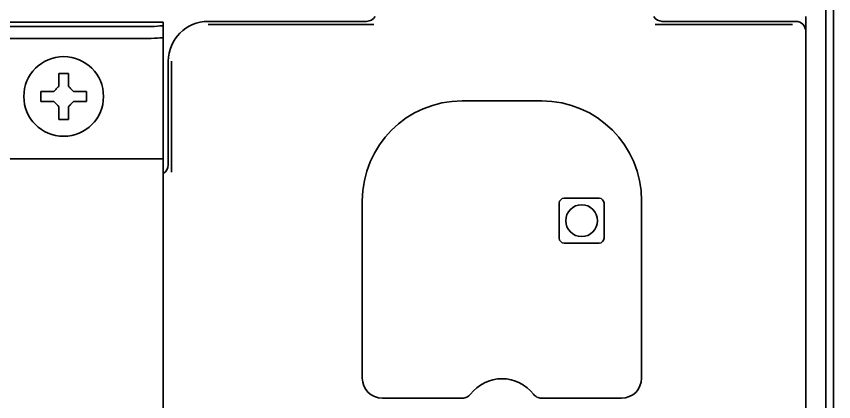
# Model space of a CAD drawing. Extents: x 53 to 4125, y 6244 to 9910.
# Drawn here: x 2883 to 2965.1, y 9151.2 to 9189.9 of the extents above; entities that cross this region are included whole.
import ezdxf

# ---------------------------------------------------------------- set-up
doc = ezdxf.new("R2010")
doc.units = 0
doc.header["$LTSCALE"] = 5
doc.layers.add('1', color=7, linetype='CONTINUOUS', true_color=0xffffff)

msp = doc.modelspace()

# ---------------------------------------------------------------- linework, layer by layer
at = {"layer": '1', "color": 7, "linetype": 'Continuous', "lineweight": 35}
for p, q in [((2964.275, 9738.343), (2964.275, 9098.493)), ((2965.075, 9081.493), (2965.075, 9393.393)), ((2962.275, 9098.193), (2962.275, 9189.895)), ((2897.775, 9189.318), (2280.775, 9189.318)), ((2895.775, 9188.863), (2282.775, 9188.863)), ((2897.775, 9189.313), (2897.775, 9189.318)), ((2897.775, 9189.313), (2897.775, 9189.003)), ((2897.775, 9189.003), (2897.775, 9187.806)), ((2902.275, 9189.393), (2918.176, 9189.393)), ((2902.275, 9189.078), (2918.903, 9189.078)), ((2947.147, 9189.078), (2960.96, 9189.078)), ((2947.875, 9189.393), (2961.276, 9189.393)), ((2962.275, 9188.394), (2962.275, 9102.393)), ((2895.775, 9187.666), (2282.775, 9187.666)), ((2897.775, 9187.118), (2897.775, 9187.806)), ((2897.775, 9176.593), (2897.775, 9187.118)), ((2898.275, 9174.993), (2898.275, 9185.393)), ((2898.591, 9174.265), (2898.591, 9185.393)), ((2885.475, 9181.856), (2885.475, 9182.356)), ((2890.075, 9182.356), (2890.075, 9181.856)), ((2885.475, 9181.356), (2885.475, 9181.856)), ((2890.075, 9181.856), (2890.075, 9181.356)), ((2935.775, 9181.411), (2927.775, 9181.411)), ((2897.775, 9176.593), (2897.775, 9175.593)), ((2280.775, 9175.593), (2897.775, 9175.593)), ((2897.775, 9175.593), (2897.775, 9173.393)), ((2897.775, 9114.393), (2897.775, 9173.393)), ((2941.525, 9171.643), (2938.025, 9171.643)), ((2917.758, 9171.393), (2917.758, 9153.593)), ((2937.525, 9171.143), (2937.525, 9167.643)), ((2942.025, 9167.643), (2942.025, 9171.143)), ((2945.793, 9153.593), (2945.793, 9171.393)), ((2938.025, 9167.143), (2941.525, 9167.143)), ((2919.775, 9151.576), (2927.813, 9151.576)), ((2935.737, 9151.576), (2943.775, 9151.576))]:
    msp.add_line(p, q, dxfattribs=at)
for centre, radius in [((2887.775, 9181.856), 4), ((2939.775, 9169.391), 1.6)]:
    msp.add_circle(centre, radius, dxfattribs=at)
for centre, radius, start, end in [((2902.275, 9185.393), 4, 90, 180), ((2927.775, 9171.393), 10.017, 90, 180), ((2935.775, 9171.393), 10.017, 0, 90), ((2938.025, 9171.143), 0.5, 90, 180), ((2941.525, 9171.143), 0.5, 0, 90), ((2938.025, 9167.643), 0.5, 180, 270), ((2941.525, 9167.643), 0.5, 270, 0), ((2919.775, 9153.593), 2.017, 180, 270), ((2931.775, 9149.555), 3.983, 37.31922, 142.68078), ((2943.775, 9153.593), 2.017, 270, 0)]:
    msp.add_arc(centre, radius, start, end, dxfattribs=at)
for centre, major_axis, ratio, start_param, end_param in [((2918.175, 9190.394), (0.708, -0.708), 0.998783, 5.498396, 6.545231), ((2947.876, 9190.394), (-0.708, -0.708), 0.998783, 6.021139, 7.067974), ((2895.775, 9189.003), (-2, 0), 0.069756, 1.570796, 3.141593), ((2961.275, 9188.393), (0.708, 0.708), 0.998783, 5.498396, 7.067974), ((2895.775, 9187.806), (2, 0), 0.069756, 4.712389, 6.283185), ((2897.275, 9174.994), (0.708, -0.708), 0.998783, 6.021139, 7.067974)]:
    msp.add_ellipse(centre, major_axis=major_axis, ratio=ratio, start_param=start_param, end_param=end_param, dxfattribs=at)
for points in [[(2887.275, 9182.856), (2887.275, 9182.91), (2887.275, 9183.018), (2887.275, 9183.18), (2887.275, 9183.338), (2887.275, 9183.494), (2887.275, 9183.646), (2887.275, 9183.802), (2887.275, 9183.968), (2887.275, 9184.092), (2887.275, 9184.156)], [(2887.275, 9184.156), (2887.442, 9184.156), (2887.775, 9184.156), (2888.109, 9184.156), (2888.275, 9184.156)], [(2886.775, 9182.356), (2886.799, 9182.379), (2886.846, 9182.427), (2886.918, 9182.498), (2886.989, 9182.57), (2887.061, 9182.641), (2887.132, 9182.713), (2887.204, 9182.784), (2887.251, 9182.832), (2887.275, 9182.856)], [(2888.275, 9182.856), (2888.301, 9182.83), (2888.353, 9182.778), (2888.426, 9182.705), (2888.498, 9182.633), (2888.568, 9182.563), (2888.637, 9182.493), (2888.706, 9182.425), (2888.752, 9182.379), (2888.775, 9182.356)], [(2888.775, 9182.356), (2888.83, 9182.356), (2888.938, 9182.356), (2889.099, 9182.356), (2889.258, 9182.356), (2889.413, 9182.356), (2889.565, 9182.356), (2889.722, 9182.356), (2889.888, 9182.356), (2890.011, 9182.356), (2890.075, 9182.356)], [(2886.775, 9181.356), (2886.721, 9181.356), (2886.613, 9181.356), (2886.451, 9181.356), (2886.292, 9181.356), (2886.137, 9181.356), (2885.985, 9181.356), (2885.829, 9181.356), (2885.663, 9181.356), (2885.539, 9181.356), (2885.475, 9181.356)], [(2887.275, 9180.856), (2887.249, 9180.882), (2887.198, 9180.933), (2887.124, 9181.007), (2887.053, 9181.078), (2886.982, 9181.148), (2886.913, 9181.218), (2886.844, 9181.287), (2886.798, 9181.333), (2886.775, 9181.356)], [(2888.775, 9181.356), (2888.752, 9181.332), (2888.704, 9181.284), (2888.633, 9181.213), (2888.561, 9181.142), (2888.49, 9181.07), (2888.418, 9180.999), (2888.347, 9180.927), (2888.299, 9180.879), (2888.275, 9180.856)], [(2888.275, 9180.856), (2888.275, 9180.801), (2888.275, 9180.693), (2888.275, 9180.532), (2888.275, 9180.373), (2888.275, 9180.217), (2888.275, 9180.066), (2888.275, 9179.909), (2888.275, 9179.743), (2888.275, 9179.62), (2888.275, 9179.556)], [(2888.275, 9179.556), (2888.109, 9179.556), (2887.775, 9179.556), (2887.442, 9179.556), (2887.275, 9179.556)]]:
    msp.add_open_spline(points, degree=3, dxfattribs=at)
for points, knots in [([(2888.275, 9184.156), (2888.275, 9183.953), (2888.275, 9183.743), (2888.275, 9183.418), (2888.275, 9183.308), (2888.275, 9183.084), (2888.275, 9182.971), (2888.275, 9182.856)], [0, 0, 0, 0, 0.5, 0.5, 0.75, 0.75, 1, 1, 1, 1]), ([(2885.475, 9182.356), (2885.678, 9182.356), (2885.888, 9182.356), (2886.213, 9182.356), (2886.323, 9182.356), (2886.546, 9182.356), (2886.66, 9182.356), (2886.775, 9182.356)], [0, 0, 0, 0, 0.5, 0.5, 0.75, 0.75, 1, 1, 1, 1]), ([(2887.275, 9179.556), (2887.275, 9179.758), (2887.275, 9179.968), (2887.275, 9180.293), (2887.275, 9180.403), (2887.275, 9180.627), (2887.275, 9180.74), (2887.275, 9180.856)], [0, 0, 0, 0, 0.5, 0.5, 0.75, 0.75, 1, 1, 1, 1]), ([(2890.075, 9181.356), (2889.872, 9181.356), (2889.663, 9181.356), (2889.338, 9181.356), (2889.228, 9181.356), (2889.004, 9181.356), (2888.891, 9181.356), (2888.775, 9181.356)], [0, 0, 0, 0, 0.5, 0.5, 0.75, 0.75, 1, 1, 1, 1]), ([(2927.813, 9151.576), (2927.89, 9151.576), (2927.966, 9151.585), (2928.115, 9151.62), (2928.188, 9151.646), (2928.325, 9151.714), (2928.39, 9151.756), (2928.508, 9151.853), (2928.562, 9151.908), (2928.608, 9151.969)], [0, 0, 0, 0, 0.25, 0.25, 0.5, 0.5, 0.75, 0.75, 1, 1, 1, 1]), ([(2934.942, 9151.969), (2934.989, 9151.908), (2935.042, 9151.853), (2935.161, 9151.756), (2935.225, 9151.714), (2935.362, 9151.646), (2935.435, 9151.62), (2935.584, 9151.585), (2935.661, 9151.576), (2935.737, 9151.576)], [0, 0, 0, 0, 0.25, 0.25, 0.5, 0.5, 0.75, 0.75, 1, 1, 1, 1])]:
    msp.add_open_spline(points, degree=3, knots=knots, dxfattribs=at)

doc.saveas('drawing.dxf')
